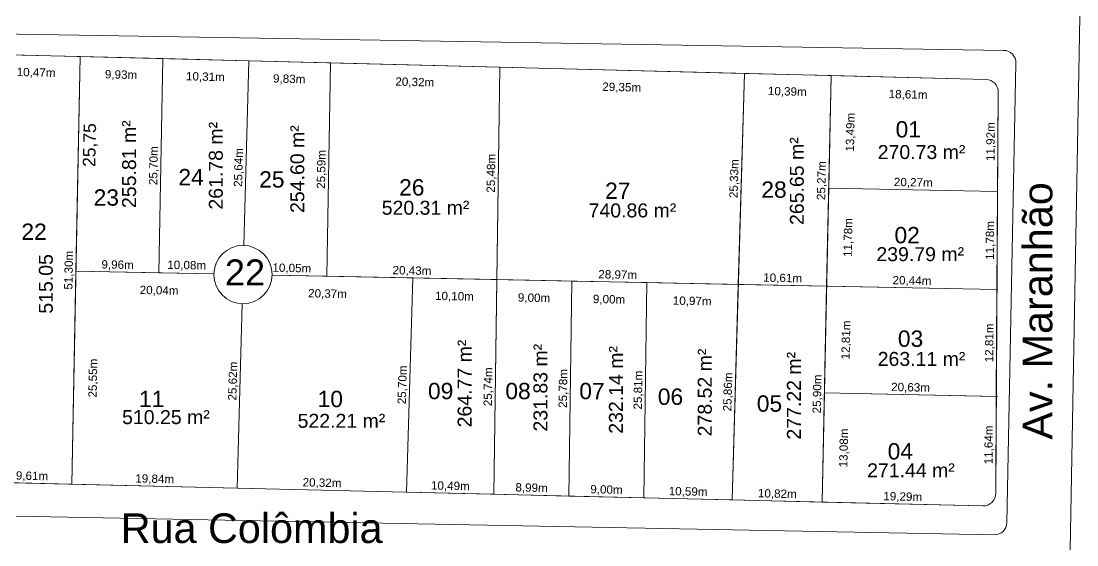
# Model space of a CAD drawing. Header units: metres. Extents: x 3808 to 8215, y 2374 to 6187.
# Drawn here: x 5296.6 to 5423.2, y 5300.8 to 5363.6 of the extents above; entities that cross this region are included whole.
import ezdxf
from ezdxf.enums import TextEntityAlignment as Align

# ---------------------------------------------------------------- set-up
doc = ezdxf.new("R2010")
doc.units = ezdxf.units.M
doc.linetypes.add('CONTINUO', pattern=[0])
for name, color, linetype in [('Areas Lotes', 1, 'Continuous'), ('Calçada', 8, 'Continuous'), ('COTAS', 7, 'Continuous'), ('Lote', 7, 'Continuous'), ('Nome das Ruas', 7, 'Continuous'), ('Nº Lote', 7, 'Continuous'), ('Nº. quadra', 7, 'Continuous'), ('q', 9, 'CONTINUO'), ('quadras', 7, 'Continuous')]:
    doc.layers.add(name, color=color, linetype=linetype)
doc.styles.add('Arial', font='arial.ttf')
doc.dimstyles.new('Copy(2) of ISO-25', dxfattribs={"dimtxt": 1, "dimasz": 2.5, "dimexe": 1.25, "dimexo": 0.625, "dimgap": 0.2, "dimtad": 1, "dimtoh": 1, "dimlfac": 1, "dimzin": 1, "dimtxsty": 'Arial', "dimblk": 'NONE', "dimcen": 0, "dimse1": 1, "dimse2": 1, "dimsd1": 1, "dimsd2": 1, "dimclrt": 256, "dimaunit": 1, "dimadec": 3, "dimazin": 0, "dimtfac": 1, "dimtmove": 0, "dimatfit": 3, "dimldrblk": 'NONE', "dimfxl": 1, "dimtolj": 1, "dimtzin": 0, "dimarcsym": 0})
doc.dimstyles.new('COTA 2', dxfattribs={"dimtxt": 1.9, "dimasz": 2.5, "dimexe": 1.25, "dimexo": 0.625, "dimtad": 1, "dimlfac": 1, "dimzin": 1, "dimtxsty": 'Arial', "dimcen": 2.5, "dimse1": 1, "dimse2": 1, "dimsd1": 1, "dimsd2": 1, "dimclrt": 7, "dimadec": 0, "dimazin": 0, "dimtfac": 1, "dimtmove": 0, "dimatfit": 3, "dimfxl": 1, "dimtolj": 1, "dimtzin": 0, "dimarcsym": 0})

# ---------------------------------------------------------------- blocks, each defined once
blk = doc.blocks.new('*D6110')
at = {"layer": 'Defpoints', "color": 0, "linetype": 'Continuous', "transparency": 16777216}
for p in [(5392.96, 5319.01), (5396.29, 5318.94), (5392.69, 5305.92)]:
    blk.add_point(p, dxfattribs=at)
at = {"layer": 'COTAS', "linetype": 'Continuous', "lineweight": 5, "transparency": 16777216, "insert": (5395.35, 5312.41), "char_height": 1, "attachment_point": 5, "rotation": 88.8155, "style": 'Arial'}
blk.add_mtext('\\A1;13,08m', dxfattribs=at)
blk = doc.blocks.new('_None')
blk = doc.blocks.new('*D6136')
at = {"layer": 'Defpoints', "color": 0, "linetype": 'Continuous', "transparency": 16777216}
for p in [(5392.69, 5305.92), (5392.69, 5305.92), (5411.97, 5305.47)]:
    blk.add_point(p, dxfattribs=at)
at = {"layer": 'COTAS', "linetype": 'Continuous', "lineweight": 5, "transparency": 16777216, "insert": (5402.35, 5306.5), "char_height": 1, "attachment_point": 5, "rotation": 358.6355, "style": 'Arial'}
blk.add_mtext('\\A1;19,29m', dxfattribs=at)
blk = doc.blocks.new('*D6137')
at = {"layer": 'Defpoints', "color": 0, "linetype": 'Continuous', "transparency": 16777216}
for p in [(5381.87, 5306.18), (5381.87, 5306.18), (5392.69, 5305.92)]:
    blk.add_point(p, dxfattribs=at)
at = {"layer": 'COTAS', "linetype": 'Continuous', "lineweight": 5, "transparency": 16777216, "insert": (5387.3, 5306.85), "char_height": 1, "attachment_point": 5, "rotation": 358.6355, "style": 'Arial'}
blk.add_mtext('\\A1;10,82m', dxfattribs=at)
blk = doc.blocks.new('*D6138')
at = {"layer": 'Defpoints', "color": 0, "linetype": 'Continuous', "transparency": 16777216}
for p in [(5371.28, 5306.43), (5371.28, 5306.43), (5381.87, 5306.18)]:
    blk.add_point(p, dxfattribs=at)
at = {"layer": 'COTAS', "linetype": 'Continuous', "lineweight": 5, "transparency": 16777216, "insert": (5376.6, 5307.11), "char_height": 1, "attachment_point": 5, "rotation": 358.6355, "style": 'Arial'}
blk.add_mtext('\\A1;10,59m', dxfattribs=at)
blk = doc.blocks.new('*D6139')
at = {"layer": 'Defpoints', "color": 0, "linetype": 'Continuous', "transparency": 16777216}
for p in [(5362.29, 5306.65), (5362.29, 5306.65), (5371.28, 5306.43)]:
    blk.add_point(p, dxfattribs=at)
at = {"layer": 'COTAS', "linetype": 'Continuous', "lineweight": 5, "transparency": 16777216, "insert": (5366.8, 5307.34), "char_height": 1, "attachment_point": 5, "rotation": 358.6355, "style": 'Arial'}
blk.add_mtext('\\A1;9,00m', dxfattribs=at)
blk = doc.blocks.new('*D6140')
at = {"layer": 'Defpoints', "color": 0, "linetype": 'Continuous', "transparency": 16777216}
for p in [(5353.29, 5306.86), (5353.29, 5306.65), (5362.29, 5306.65)]:
    blk.add_point(p, dxfattribs=at)
at = {"layer": 'COTAS', "linetype": 'Continuous', "lineweight": 5, "transparency": 16777216, "insert": (5357.81, 5307.56), "char_height": 1, "attachment_point": 5, "rotation": 358.6355, "style": 'Arial'}
blk.add_mtext('\\A1;8,99m', dxfattribs=at)
blk = doc.blocks.new('*D6141')
at = {"layer": 'Defpoints', "color": 0, "linetype": 'Continuous', "transparency": 16777216}
for p in [(5342.81, 5307.11), (5342.81, 5307.11), (5353.29, 5306.65)]:
    blk.add_point(p, dxfattribs=at)
at = {"layer": 'COTAS', "linetype": 'Continuous', "lineweight": 5, "transparency": 16777216, "insert": (5348.07, 5307.79), "char_height": 1, "attachment_point": 5, "rotation": 358.6355, "style": 'Arial'}
blk.add_mtext('\\A1;10,49m', dxfattribs=at)
blk = doc.blocks.new('*D6142')
at = {"layer": 'Defpoints', "color": 0, "linetype": 'Continuous', "transparency": 16777216}
for p in [(5322.49, 5307.6), (5322.49, 5307.6), (5342.81, 5307.11)]:
    blk.add_point(p, dxfattribs=at)
at = {"layer": 'COTAS', "linetype": 'Continuous', "lineweight": 5, "transparency": 16777216, "insert": (5332.67, 5308.16), "char_height": 1, "attachment_point": 5, "rotation": 358.6355, "style": 'Arial'}
blk.add_mtext('\\A1;20,32m', dxfattribs=at)
blk = doc.blocks.new('*D6143')
at = {"layer": 'Defpoints', "color": 0, "linetype": 'Continuous', "transparency": 16777216}
for p in [(5302.65, 5308.07), (5302.65, 5308.07), (5322.49, 5307.6)]:
    blk.add_point(p, dxfattribs=at)
at = {"layer": 'COTAS', "linetype": 'Continuous', "lineweight": 5, "transparency": 16777216, "insert": (5312.59, 5308.63), "char_height": 1, "attachment_point": 5, "rotation": 358.6355, "style": 'Arial'}
blk.add_mtext('\\A1;19,84m', dxfattribs=at)
blk = doc.blocks.new('*D6144')
at = {"layer": 'Defpoints', "color": 0, "linetype": 'Continuous', "transparency": 16777216}
for p in [(5293.05, 5308.3), (5293.05, 5308.3), (5302.65, 5308.07)]:
    blk.add_point(p, dxfattribs=at)
at = {"layer": 'COTAS', "linetype": 'Continuous', "lineweight": 5, "transparency": 16777216, "insert": (5297.87, 5308.98), "char_height": 1, "attachment_point": 5, "rotation": 358.6355, "style": 'Arial'}
blk.add_mtext('\\A1;9,61m', dxfattribs=at)
blk = doc.blocks.new('*D6155')
at = {"layer": 'Defpoints', "color": 0, "linetype": 'Continuous', "transparency": 16777216}
for p in [(5303.15, 5333.61), (5313.1, 5333.41), (5313.1, 5333.41)]:
    blk.add_point(p, dxfattribs=at)
at = {"layer": 'COTAS', "linetype": 'Continuous', "lineweight": 5, "transparency": 16777216, "insert": (5308.14, 5334.31), "char_height": 1, "attachment_point": 5, "rotation": 358.858, "style": 'Arial'}
blk.add_mtext('\\A1;9,96m', dxfattribs=at)
blk = doc.blocks.new('*D6156')
at = {"layer": 'Defpoints', "color": 0, "linetype": 'Continuous', "transparency": 16777216}
for p in [(5311.37, 5333.56), (5321.46, 5333.36), (5321.46, 5333.36)]:
    blk.add_point(p, dxfattribs=at)
at = {"layer": 'COTAS', "linetype": 'Continuous', "lineweight": 5, "transparency": 16777216, "insert": (5316.43, 5334.26), "char_height": 1, "attachment_point": 5, "rotation": 358.858, "style": 'Arial'}
blk.add_mtext('\\A1;10,08m', dxfattribs=at)
blk = doc.blocks.new('*D6157')
at = {"layer": 'Defpoints', "color": 0, "linetype": 'Continuous', "transparency": 16777216}
for p in [(5324.01, 5333.21), (5334.06, 5333.01), (5334.06, 5333.01)]:
    blk.add_point(p, dxfattribs=at)
at = {"layer": 'COTAS', "linetype": 'Continuous', "lineweight": 5, "transparency": 16777216, "insert": (5329.05, 5333.91), "char_height": 1, "attachment_point": 5, "rotation": 358.858, "style": 'Arial'}
blk.add_mtext('\\A1;10,05m', dxfattribs=at)
blk = doc.blocks.new('*D6158')
at = {"layer": 'Defpoints', "color": 0, "linetype": 'Continuous', "transparency": 16777216}
for p in [(5333.23, 5333.01), (5353.65, 5332.6), (5353.65, 5332.6)]:
    blk.add_point(p, dxfattribs=at)
at = {"layer": 'COTAS', "linetype": 'Continuous', "lineweight": 5, "transparency": 16777216, "insert": (5343.46, 5333.61), "char_height": 1, "attachment_point": 5, "rotation": 358.858, "style": 'Arial'}
blk.add_mtext('\\A1;20,43m', dxfattribs=at)
blk = doc.blocks.new('*D6159')
at = {"layer": 'Defpoints', "color": 0, "linetype": 'Continuous', "transparency": 16777216}
for p in [(5353.65, 5332.6), (5382.62, 5332.03), (5382.62, 5332.03)]:
    blk.add_point(p, dxfattribs=at)
at = {"layer": 'COTAS', "linetype": 'Continuous', "lineweight": 5, "transparency": 16777216, "insert": (5368.15, 5333.12), "char_height": 1, "attachment_point": 5, "rotation": 358.858, "style": 'Arial'}
blk.add_mtext('\\A1;28,97m', dxfattribs=at)
blk = doc.blocks.new('*D6160')
at = {"layer": 'Defpoints', "color": 0, "linetype": 'Continuous', "transparency": 16777216}
for p in [(5382.62, 5332.03), (5393.22, 5331.82), (5393.22, 5331.82)]:
    blk.add_point(p, dxfattribs=at)
at = {"layer": 'COTAS', "linetype": 'Continuous', "lineweight": 5, "transparency": 16777216, "insert": (5387.94, 5332.72), "char_height": 1, "attachment_point": 5, "rotation": 358.858, "style": 'Arial'}
blk.add_mtext('\\A1;10,61m', dxfattribs=at)
blk = doc.blocks.new('*D6161')
at = {"layer": 'Defpoints', "color": 0, "linetype": 'Continuous', "transparency": 16777216}
for p in [(5393.22, 5331.82), (5413.66, 5331.41), (5413.66, 5331.41)]:
    blk.add_point(p, dxfattribs=at)
at = {"layer": 'COTAS', "linetype": 'Continuous', "lineweight": 5, "transparency": 16777216, "insert": (5403.46, 5332.41), "char_height": 1, "attachment_point": 5, "rotation": 358.858, "style": 'Arial'}
blk.add_mtext('\\A1;20,44m', dxfattribs=at)
blk = doc.blocks.new('*D6166')
at = {"layer": 'Defpoints', "color": 0, "linetype": 'Continuous', "transparency": 16777216}
for p in [(5303.15, 5333.61), (5323.18, 5333.21), (5323.12, 5330.24)]:
    blk.add_point(p, dxfattribs=at)
at = {"layer": 'COTAS', "linetype": 'Continuous', "lineweight": 5, "transparency": 16777216, "insert": (5313.12, 5331.24), "char_height": 1, "attachment_point": 5, "rotation": 358.858, "style": 'Arial'}
blk.add_mtext('\\A1;20,04m', dxfattribs=at)
blk = doc.blocks.new('*D6167')
at = {"layer": 'Defpoints', "color": 0, "linetype": 'Continuous', "transparency": 16777216}
for p in [(5323.18, 5333.21), (5343.55, 5332.81), (5343.49, 5329.83)]:
    blk.add_point(p, dxfattribs=at)
at = {"layer": 'COTAS', "linetype": 'Continuous', "lineweight": 5, "transparency": 16777216, "insert": (5333.33, 5330.84), "char_height": 1, "attachment_point": 5, "rotation": 358.858, "style": 'Arial'}
blk.add_mtext('\\A1;20,37m', dxfattribs=at)
blk = doc.blocks.new('*D6168')
at = {"layer": 'Defpoints', "color": 0, "linetype": 'Continuous', "transparency": 16777216}
for p in [(5343.55, 5332.81), (5353.65, 5332.6), (5353.59, 5329.63)]:
    blk.add_point(p, dxfattribs=at)
at = {"layer": 'COTAS', "linetype": 'Continuous', "lineweight": 5, "transparency": 16777216, "insert": (5348.56, 5330.53), "char_height": 1, "attachment_point": 5, "rotation": 358.858, "style": 'Arial'}
blk.add_mtext('\\A1;10,10m', dxfattribs=at)
blk = doc.blocks.new('*D6169')
at = {"layer": 'Defpoints', "color": 0, "linetype": 'Continuous', "transparency": 16777216}
for p in [(5353.65, 5332.6), (5362.65, 5332.42), (5362.59, 5329.45)]:
    blk.add_point(p, dxfattribs=at)
at = {"layer": 'COTAS', "linetype": 'Continuous', "lineweight": 5, "transparency": 16777216, "insert": (5358.11, 5330.34), "char_height": 1, "attachment_point": 5, "rotation": 358.858, "style": 'Arial'}
blk.add_mtext('\\A1;9,00m', dxfattribs=at)
blk = doc.blocks.new('*D6170')
at = {"layer": 'Defpoints', "color": 0, "linetype": 'Continuous', "transparency": 16777216}
for p in [(5362.65, 5332.42), (5371.65, 5332.25), (5371.59, 5329.27)]:
    blk.add_point(p, dxfattribs=at)
at = {"layer": 'COTAS', "linetype": 'Continuous', "lineweight": 5, "transparency": 16777216, "insert": (5367.11, 5330.16), "char_height": 1, "attachment_point": 5, "rotation": 358.858, "style": 'Arial'}
blk.add_mtext('\\A1;9,00m', dxfattribs=at)
blk = doc.blocks.new('*D6171')
at = {"layer": 'Defpoints', "color": 0, "linetype": 'Continuous', "transparency": 16777216}
for p in [(5371.65, 5332.25), (5382.62, 5332.03), (5382.56, 5329.05)]:
    blk.add_point(p, dxfattribs=at)
at = {"layer": 'COTAS', "linetype": 'Continuous', "lineweight": 5, "transparency": 16777216, "insert": (5377.09, 5329.96), "char_height": 1, "attachment_point": 5, "rotation": 358.858, "style": 'Arial'}
blk.add_mtext('\\A1;10,97m', dxfattribs=at)
blk = doc.blocks.new('*D6172')
at = {"layer": 'Defpoints', "color": 0, "linetype": 'Continuous', "transparency": 16777216}
for p in [(5393.47, 5343.59), (5393.47, 5343.59), (5413.74, 5343.19)]:
    blk.add_point(p, dxfattribs=at)
at = {"layer": 'COTAS', "linetype": 'Continuous', "lineweight": 5, "transparency": 16777216, "insert": (5403.62, 5344.19), "char_height": 1, "attachment_point": 5, "rotation": 358.858, "style": 'Arial'}
blk.add_mtext('\\A1;20,27m', dxfattribs=at)
blk = doc.blocks.new('*D6173')
at = {"layer": 'Defpoints', "color": 0, "linetype": 'Continuous', "transparency": 16777216}
for p in [(5392.96, 5319.01), (5413.58, 5318.59), (5413.58, 5318.59)]:
    blk.add_point(p, dxfattribs=at)
at = {"layer": 'COTAS', "linetype": 'Continuous', "lineweight": 5, "transparency": 16777216, "insert": (5403.29, 5319.6), "char_height": 1, "attachment_point": 5, "rotation": 358.858, "style": 'Arial'}
blk.add_mtext('\\A1;20,63m', dxfattribs=at)
blk = doc.blocks.new('*D6174')
at = {"layer": 'Defpoints', "color": 0, "linetype": 'Continuous', "transparency": 16777216}
for p in [(5393.22, 5331.82), (5393.22, 5331.82), (5392.69, 5305.92)]:
    blk.add_point(p, dxfattribs=at)
at = {"layer": 'COTAS', "linetype": 'Continuous', "lineweight": 5, "transparency": 16777216, "insert": (5392.16, 5318.89), "char_height": 1, "attachment_point": 5, "rotation": 88.8155, "style": 'Arial'}
blk.add_mtext('\\A1;25,90m', dxfattribs=at)
blk = doc.blocks.new('*D6175')
at = {"layer": 'Defpoints', "color": 0, "linetype": 'Continuous', "transparency": 16777216}
for p in [(5393.22, 5331.82), (5396.55, 5331.75), (5392.96, 5319.01)]:
    blk.add_point(p, dxfattribs=at)
at = {"layer": 'COTAS', "linetype": 'Continuous', "lineweight": 5, "transparency": 16777216, "insert": (5395.62, 5325.36), "char_height": 1, "attachment_point": 5, "rotation": 88.8155, "style": 'Arial'}
blk.add_mtext('\\A1;12,81m', dxfattribs=at)
blk = doc.blocks.new('*D6176')
at = {"layer": 'Defpoints', "color": 0, "linetype": 'Continuous', "transparency": 16777216}
for p in [(5393.75, 5357.08), (5397.08, 5357.01), (5393.47, 5343.59)]:
    blk.add_point(p, dxfattribs=at)
at = {"layer": 'COTAS', "linetype": 'Continuous', "lineweight": 5, "transparency": 16777216, "insert": (5396.14, 5350.28), "char_height": 1, "attachment_point": 5, "rotation": 88.8155, "style": 'Arial'}
blk.add_mtext('\\A1;13,49m', dxfattribs=at)
blk = doc.blocks.new('*D6177')
at = {"layer": 'Defpoints', "color": 0, "linetype": 'Continuous', "transparency": 16777216}
for p in [(5393.47, 5343.59), (5396.8, 5343.52), (5393.22, 5331.82)]:
    blk.add_point(p, dxfattribs=at)
at = {"layer": 'COTAS', "linetype": 'Continuous', "lineweight": 5, "transparency": 16777216, "insert": (5395.87, 5337.65), "char_height": 1, "attachment_point": 5, "rotation": 88.8155, "style": 'Arial'}
blk.add_mtext('\\A1;11,78m', dxfattribs=at)
blk = doc.blocks.new('*D6179')
at = {"layer": 'Defpoints', "color": 0, "linetype": 'Continuous', "transparency": 16777216}
for p in [(5413.81, 5355.1), (5413.74, 5343.19), (5413.74, 5343.19)]:
    blk.add_point(p, dxfattribs=at)
at = {"layer": 'COTAS', "linetype": 'Continuous', "lineweight": 5, "transparency": 16777216, "insert": (5412.97, 5349.15), "char_height": 1, "attachment_point": 5, "rotation": 89.639, "style": 'Arial'}
blk.add_mtext('\\A1;11,92m', dxfattribs=at)
blk = doc.blocks.new('*D6180')
at = {"layer": 'Defpoints', "color": 0, "linetype": 'Continuous', "transparency": 16777216}
for p in [(5413.74, 5343.19), (5413.66, 5331.41), (5413.66, 5331.41)]:
    blk.add_point(p, dxfattribs=at)
at = {"layer": 'COTAS', "linetype": 'Continuous', "lineweight": 5, "transparency": 16777216, "insert": (5412.9, 5337.3), "char_height": 1, "attachment_point": 5, "rotation": 89.639, "style": 'Arial'}
blk.add_mtext('\\A1;11,78m', dxfattribs=at)
blk = doc.blocks.new('*D6181')
at = {"layer": 'Defpoints', "color": 0, "linetype": 'Continuous', "transparency": 16777216}
for p in [(5413.66, 5331.41), (5413.58, 5318.59), (5413.58, 5318.59)]:
    blk.add_point(p, dxfattribs=at)
at = {"layer": 'COTAS', "linetype": 'Continuous', "lineweight": 5, "transparency": 16777216, "insert": (5412.82, 5325.01), "char_height": 1, "attachment_point": 5, "rotation": 89.639, "style": 'Arial'}
blk.add_mtext('\\A1;12,81m', dxfattribs=at)
blk = doc.blocks.new('*D6182')
at = {"layer": 'Defpoints', "color": 0, "linetype": 'Continuous', "transparency": 16777216}
for p in [(5413.58, 5318.59), (5413.51, 5306.96), (5413.51, 5306.96)]:
    blk.add_point(p, dxfattribs=at)
at = {"layer": 'COTAS', "linetype": 'Continuous', "lineweight": 5, "transparency": 16777216, "insert": (5412.74, 5312.78), "char_height": 1, "attachment_point": 5, "rotation": 89.639, "style": 'Arial'}
blk.add_mtext('\\A1;11,64m', dxfattribs=at)
blk = doc.blocks.new('*D6183')
at = {"layer": 'Defpoints', "color": 0, "linetype": 'Continuous', "transparency": 16777216}
for p in [(5382.62, 5332.03), (5381.87, 5306.18), (5381.87, 5306.18)]:
    blk.add_point(p, dxfattribs=at)
at = {"layer": 'COTAS', "linetype": 'Continuous', "lineweight": 5, "transparency": 16777216, "insert": (5381.44, 5319.13), "char_height": 1, "attachment_point": 5, "rotation": 88.3368, "style": 'Arial'}
blk.add_mtext('\\A1;25,86m', dxfattribs=at)
blk = doc.blocks.new('*D6184')
at = {"layer": 'Defpoints', "color": 0, "linetype": 'Continuous', "transparency": 16777216}
for p in [(5371.65, 5332.25), (5371.28, 5306.43), (5371.28, 5306.43)]:
    blk.add_point(p, dxfattribs=at)
at = {"layer": 'COTAS', "linetype": 'Continuous', "lineweight": 5, "transparency": 16777216, "insert": (5370.67, 5319.35), "char_height": 1, "attachment_point": 5, "rotation": 89.1884, "style": 'Arial'}
blk.add_mtext('\\A1;25,81m', dxfattribs=at)
blk = doc.blocks.new('*D6185')
at = {"layer": 'Defpoints', "color": 0, "linetype": 'Continuous', "transparency": 16777216}
for p in [(5362.65, 5332.42), (5362.29, 5306.65), (5362.29, 5306.65)]:
    blk.add_point(p, dxfattribs=at)
at = {"layer": 'COTAS', "linetype": 'Continuous', "lineweight": 5, "transparency": 16777216, "insert": (5361.67, 5319.55), "char_height": 1, "attachment_point": 5, "rotation": 89.1884, "style": 'Arial'}
blk.add_mtext('\\A1;25,78m', dxfattribs=at)
blk = doc.blocks.new('*D6186')
at = {"layer": 'Defpoints', "color": 0, "linetype": 'Continuous', "transparency": 16777216}
for p in [(5353.65, 5332.6), (5353.29, 5306.86), (5353.29, 5306.86)]:
    blk.add_point(p, dxfattribs=at)
at = {"layer": 'COTAS', "linetype": 'Continuous', "lineweight": 5, "transparency": 16777216, "insert": (5352.67, 5319.75), "char_height": 1, "attachment_point": 5, "rotation": 89.1884, "style": 'Arial'}
blk.add_mtext('\\A1;25,74m', dxfattribs=at)
blk = doc.blocks.new('*D6187')
at = {"layer": 'Defpoints', "color": 0, "linetype": 'Continuous', "transparency": 16777216}
for p in [(5343.55, 5332.81), (5342.81, 5307.11), (5342.81, 5307.11)]:
    blk.add_point(p, dxfattribs=at)
at = {"layer": 'COTAS', "linetype": 'Continuous', "lineweight": 5, "transparency": 16777216, "insert": (5342.38, 5319.98), "char_height": 1, "attachment_point": 5, "rotation": 88.3368, "style": 'Arial'}
blk.add_mtext('\\A1;25,70m', dxfattribs=at)
blk = doc.blocks.new('*D6188')
at = {"layer": 'Defpoints', "color": 0, "linetype": 'Continuous', "transparency": 16777216}
for p in [(5323.18, 5333.21), (5322.49, 5307.6), (5322.49, 5307.6)]:
    blk.add_point(p, dxfattribs=at)
at = {"layer": 'COTAS', "linetype": 'Continuous', "lineweight": 5, "transparency": 16777216, "insert": (5322.04, 5320.43), "char_height": 1, "attachment_point": 5, "rotation": 88.4525, "style": 'Arial'}
blk.add_mtext('\\A1;25,62m', dxfattribs=at)
blk = doc.blocks.new('*D6189')
at = {"layer": 'Defpoints', "color": 0, "linetype": 'Continuous', "transparency": 16777216}
for p in [(5303.15, 5333.61), (5302.65, 5308.07), (5305.81, 5308.01)]:
    blk.add_point(p, dxfattribs=at)
at = {"layer": 'COTAS', "linetype": 'Continuous', "lineweight": 5, "transparency": 16777216, "insert": (5305.26, 5320.79), "char_height": 1, "attachment_point": 5, "rotation": 88.8953, "style": 'Arial'}
blk.add_mtext('\\A1;25,55m', dxfattribs=at)
blk = doc.blocks.new('*D6190')
at = {"layer": 'Defpoints', "color": 0, "linetype": 'Continuous', "transparency": 16777216}
for p in [(5303.64, 5359.36), (5303.64, 5359.36), (5302.65, 5308.07)]:
    blk.add_point(p, dxfattribs=at)
at = {"layer": 'COTAS', "linetype": 'Continuous', "lineweight": 5, "transparency": 16777216, "insert": (5302.35, 5333.73), "char_height": 1, "attachment_point": 5, "rotation": 88.8953, "style": 'Arial'}
blk.add_mtext('\\A1;51,30m', dxfattribs=at)
blk = doc.blocks.new('*D6208')
at = {"layer": 'Defpoints', "color": 0, "linetype": 'Continuous', "transparency": 16777216}
for p in [(5293.18, 5359.62), (5303.64, 5359.36), (5303.57, 5356.44)]:
    blk.add_point(p, dxfattribs=at)
at = {"layer": 'COTAS', "linetype": 'Continuous', "lineweight": 5, "transparency": 16777216, "insert": (5298.36, 5357.37), "char_height": 1, "attachment_point": 5, "rotation": 358.5537, "style": 'Arial'}
blk.add_mtext('\\A1;10,47m', dxfattribs=at)
blk = doc.blocks.new('*D6209')
at = {"layer": 'Defpoints', "color": 0, "linetype": 'Continuous', "transparency": 16777216}
for p in [(5303.64, 5359.36), (5313.57, 5359.11), (5313.5, 5356.19)]:
    blk.add_point(p, dxfattribs=at)
at = {"layer": 'COTAS', "linetype": 'Continuous', "lineweight": 5, "transparency": 16777216, "insert": (5308.55, 5357.11), "char_height": 1, "attachment_point": 5, "rotation": 358.5537, "style": 'Arial'}
blk.add_mtext('\\A1;9,93m', dxfattribs=at)
blk = doc.blocks.new('*D21')
at = {"layer": 'Defpoints', "color": 0, "linetype": 'Continuous', "transparency": 16777216}
for p in [(5313.57, 5359.11), (5323.88, 5358.85), (5323.8, 5355.93)]:
    blk.add_point(p, dxfattribs=at)
at = {"layer": 'COTAS', "linetype": 'Continuous', "lineweight": 5, "transparency": 16777216, "insert": (5318.67, 5356.86), "char_height": 1, "attachment_point": 5, "rotation": 358.5537, "style": 'Arial'}
blk.add_mtext('\\A1;10,31m', dxfattribs=at)
blk = doc.blocks.new('*D22')
at = {"layer": 'Defpoints', "color": 0, "linetype": 'Continuous', "transparency": 16777216}
for p in [(5323.88, 5358.85), (5333.7, 5358.6), (5333.63, 5355.68)]:
    blk.add_point(p, dxfattribs=at)
at = {"layer": 'COTAS', "linetype": 'Continuous', "lineweight": 5, "transparency": 16777216, "insert": (5328.73, 5356.6), "char_height": 1, "attachment_point": 5, "rotation": 358.5537, "style": 'Arial'}
blk.add_mtext('\\A1;9,83m', dxfattribs=at)
blk = doc.blocks.new('*D23')
at = {"layer": 'Defpoints', "color": 0, "linetype": 'Continuous', "transparency": 16777216}
for p in [(5333.7, 5358.6), (5354.02, 5358.09), (5353.94, 5355.17)]:
    blk.add_point(p, dxfattribs=at)
at = {"layer": 'COTAS', "linetype": 'Continuous', "lineweight": 5, "transparency": 16777216, "insert": (5343.8, 5356.22), "char_height": 1, "attachment_point": 5, "rotation": 358.5537, "style": 'Arial'}
blk.add_mtext('\\A1;20,32m', dxfattribs=at)
blk = doc.blocks.new('*D24')
at = {"layer": 'Defpoints', "color": 0, "linetype": 'Continuous', "transparency": 16777216}
for p in [(5354.02, 5358.09), (5383.36, 5357.35), (5383.28, 5354.42)]:
    blk.add_point(p, dxfattribs=at)
at = {"layer": 'COTAS', "linetype": 'Continuous', "lineweight": 5, "transparency": 16777216, "insert": (5368.63, 5355.6), "char_height": 1, "attachment_point": 5, "rotation": 358.5537, "style": 'Arial'}
blk.add_mtext('\\A1;29,35m', dxfattribs=at)
blk = doc.blocks.new('*D25')
at = {"layer": 'Defpoints', "color": 0, "linetype": 'Continuous', "transparency": 16777216}
for p in [(5383.36, 5357.35), (5393.75, 5357.08), (5393.67, 5354.16)]:
    blk.add_point(p, dxfattribs=at)
at = {"layer": 'COTAS', "linetype": 'Continuous', "lineweight": 5, "transparency": 16777216, "insert": (5388.5, 5355.09), "char_height": 1, "attachment_point": 5, "rotation": 358.5537, "style": 'Arial'}
blk.add_mtext('\\A1;10,39m', dxfattribs=at)
blk = doc.blocks.new('*D26')
at = {"layer": 'Defpoints', "color": 0, "linetype": 'Continuous', "transparency": 16777216}
for p in [(5393.75, 5357.08), (5412.35, 5356.61), (5412.28, 5353.69)]:
    blk.add_point(p, dxfattribs=at)
at = {"layer": 'COTAS', "linetype": 'Continuous', "lineweight": 5, "transparency": 16777216, "insert": (5402.99, 5354.73), "char_height": 1, "attachment_point": 5, "rotation": 358.5537, "style": 'Arial'}
blk.add_mtext('\\A1;18,61m', dxfattribs=at)
blk = doc.blocks.new('*D27')
at = {"layer": 'Defpoints', "color": 0, "linetype": 'Continuous', "transparency": 16777216}
for p in [(5313.57, 5359.11), (5313.57, 5359.11), (5313.1, 5333.41)]:
    blk.add_point(p, dxfattribs=at)
at = {"layer": 'COTAS', "linetype": 'Continuous', "lineweight": 5, "transparency": 16777216, "insert": (5312.53, 5346.27), "char_height": 1, "attachment_point": 5, "rotation": 88.9555, "style": 'Arial'}
blk.add_mtext('\\A1;25,70m', dxfattribs=at)
blk = doc.blocks.new('*D28')
at = {"layer": 'Defpoints', "color": 0, "linetype": 'Continuous', "transparency": 16777216}
for p in [(5323.88, 5358.85), (5323.88, 5358.85), (5323.18, 5333.21)]:
    blk.add_point(p, dxfattribs=at)
at = {"layer": 'COTAS', "linetype": 'Continuous', "lineweight": 5, "transparency": 16777216, "insert": (5322.73, 5346.05), "char_height": 1, "attachment_point": 5, "rotation": 88.4525, "style": 'Arial'}
blk.add_mtext('\\A1;25,64m', dxfattribs=at)
blk = doc.blocks.new('*D29')
at = {"layer": 'Defpoints', "color": 0, "linetype": 'Continuous', "transparency": 16777216}
for p in [(5333.7, 5358.6), (5333.7, 5358.6), (5333.23, 5333.01)]:
    blk.add_point(p, dxfattribs=at)
at = {"layer": 'COTAS', "linetype": 'Continuous', "lineweight": 5, "transparency": 16777216, "insert": (5332.66, 5345.82), "char_height": 1, "attachment_point": 5, "rotation": 88.9555, "style": 'Arial'}
blk.add_mtext('\\A1;25,59m', dxfattribs=at)
blk = doc.blocks.new('*D30')
at = {"layer": 'Defpoints', "color": 0, "linetype": 'Continuous', "transparency": 16777216}
for p in [(5354.02, 5358.09), (5354.02, 5358.09), (5353.65, 5332.6)]:
    blk.add_point(p, dxfattribs=at)
at = {"layer": 'COTAS', "linetype": 'Continuous', "lineweight": 5, "transparency": 16777216, "insert": (5353.03, 5345.36), "char_height": 1, "attachment_point": 5, "rotation": 89.1884, "style": 'Arial'}
blk.add_mtext('\\A1;25,48m', dxfattribs=at)
blk = doc.blocks.new('*D31')
at = {"layer": 'Defpoints', "color": 0, "linetype": 'Continuous', "transparency": 16777216}
for p in [(5383.36, 5357.35), (5383.36, 5357.35), (5382.62, 5332.03)]:
    blk.add_point(p, dxfattribs=at)
at = {"layer": 'COTAS', "linetype": 'Continuous', "lineweight": 5, "transparency": 16777216, "insert": (5382.19, 5344.71), "char_height": 1, "attachment_point": 5, "rotation": 88.3368, "style": 'Arial'}
blk.add_mtext('\\A1;25,33m', dxfattribs=at)
blk = doc.blocks.new('*D32')
at = {"layer": 'Defpoints', "color": 0, "linetype": 'Continuous', "transparency": 16777216}
for p in [(5393.75, 5357.08), (5393.22, 5331.82), (5393.22, 5331.82)]:
    blk.add_point(p, dxfattribs=at)
at = {"layer": 'COTAS', "linetype": 'Continuous', "lineweight": 5, "transparency": 16777216, "insert": (5392.68, 5344.47), "char_height": 1, "attachment_point": 5, "rotation": 88.8155, "style": 'Arial'}
blk.add_mtext('\\A1;25,27m', dxfattribs=at)
blk = doc.blocks.new('*D7839')
at = {"layer": 'Defpoints', "color": 0, "linetype": 'Continuous', "transparency": 16777216}
for p in [(5303.64, 5359.36), (5303.13, 5333.61), (5306.12, 5333.55)]:
    blk.add_point(p, dxfattribs=at)
at = {"layer": 'Calçada', "color": 7, "linetype": 'Continuous', "lineweight": 5, "transparency": 16777216, "insert": (5304.9, 5348.74), "char_height": 1.5, "attachment_point": 5, "rotation": 88.858, "style": 'Arial'}
blk.add_mtext('\\A1;25,75', dxfattribs=at)

msp = doc.modelspace()

# ---------------------------------------------------------------- linework, layer by layer
at = {"layer": 'Calçada', "linetype": 'Continuous', "lineweight": 5}
for p, q in [((5414.46, 5360.101), (5230.825, 5363.121)), ((5415.935, 5358.571), (5414.851, 5303.46)), ((5413.322, 5301.99), (5229.705, 5305.517))]:
    msp.add_line(p, q, dxfattribs=at)
for centre, start, end in [((5414.435, 5358.601), 358.87333, 89.05774), ((5413.351, 5303.49), 268.89945, 358.87333)]:
    msp.add_arc(centre, 1.5, start, end, dxfattribs=at)
at = {"layer": 'Lote', "lineweight": 5}
for p, q in [((5302.653, 5308.069), (5303.642, 5359.358)), ((5313.101, 5333.413), (5313.57, 5359.107)), ((5323.876, 5358.847), (5323.278, 5336.706)), ((5333.232, 5333.011), (5333.699, 5358.599)), ((5354.015, 5358.086), (5353.29, 5306.863)), ((5381.87, 5306.182), (5383.356, 5357.345)), ((5393.746, 5357.083), (5392.689, 5305.925)), ((5413.731, 5343.188), (5393.467, 5343.591)), ((5319.689, 5333.281), (5303.146, 5333.611)), ((5413.662, 5331.408), (5326.679, 5333.142)), ((5342.808, 5307.113), (5343.554, 5332.806)), ((5362.652, 5332.425), (5362.286, 5306.649)), ((5371.649, 5332.246), (5371.283, 5306.435)), ((5323.089, 5329.717), (5322.492, 5307.597)), ((5413.763, 5318.591), (5392.959, 5319.005))]:
    msp.add_line(p, q, dxfattribs=at)
at = {"layer": 'Lote', "linetype": 'Continuous', "lineweight": 5, "flags": 128}
for points in [[(5303.642, 5359.358), (5293.176, 5359.622), (5293.047, 5308.298), (5302.653, 5308.069)], [(5313.57, 5359.107), (5303.642, 5359.358), (5303.146, 5333.611), (5313.101, 5333.413)], [(5353.654, 5332.604), (5354.015, 5358.086), (5333.699, 5358.599), (5333.232, 5333.011)], [(5382.62, 5332.027), (5383.356, 5357.345), (5354.015, 5358.086), (5353.654, 5332.604)], [(5382.62, 5332.027), (5393.224, 5331.815), (5393.746, 5357.083), (5383.356, 5357.345)], [(5413.662, 5331.408), (5413.737, 5343.187), (5393.467, 5343.591), (5393.224, 5331.815)], [(5353.654, 5332.604), (5343.554, 5332.806), (5342.808, 5307.113), (5353.29, 5306.863)], [(5353.29, 5306.863), (5362.286, 5306.649), (5362.652, 5332.425), (5353.654, 5332.604)], [(5371.649, 5332.246), (5362.652, 5332.425), (5362.286, 5306.649), (5371.283, 5306.435)], [(5371.283, 5306.435), (5381.87, 5306.182), (5382.62, 5332.027), (5371.649, 5332.246)], [(5381.87, 5306.182), (5392.689, 5305.925), (5393.224, 5331.815), (5382.62, 5332.027)], [(5393.224, 5331.815), (5392.959, 5319.005), (5413.582, 5318.594), (5413.662, 5331.408)]]:
    msp.add_lwpolyline(points, close=True, dxfattribs=at)
for points in [[(5323.278, 5336.706), (5323.876, 5358.847), (5313.57, 5359.107), (5313.101, 5333.413), (5319.689, 5333.281)], [(5326.679, 5333.142), (5333.232, 5333.011), (5333.699, 5358.599), (5323.876, 5358.847), (5323.278, 5336.706)], [(5319.689, 5333.281), (5303.146, 5333.611), (5302.653, 5308.069), (5322.492, 5307.597), (5323.089, 5329.717)], [(5323.089, 5329.717), (5322.492, 5307.597), (5342.808, 5307.113), (5343.554, 5332.806), (5326.679, 5333.142)]]:
    msp.add_lwpolyline(points, dxfattribs=at)
for points in [[(5393.746, 5357.083), (5393.467, 5343.591), (5413.737, 5343.187), (5413.812, 5355.104, 0.4086767), (5412.35, 5356.613)], [(5392.959, 5319.005), (5392.689, 5305.925), (5411.973, 5305.465, 0.4193527), (5413.508, 5306.955), (5413.582, 5318.594)]]:
    msp.add_lwpolyline(points, format="xyb", close=True, dxfattribs=at)
at = {"layer": 'Nº. quadra', "lineweight": 5}
msp.add_circle((5323.184, 5333.212), 3.496, dxfattribs=at)
at = {"layer": 'q', "lineweight": 5}
msp.add_line((5428.372, 5629.504), (5405.671, 4365.473), dxfattribs=at)
at = {"layer": 'quadras', "lineweight": 5}
for p, q in [((5233.792, 5361.121), (5412.35, 5356.613)), ((5413.812, 5355.104), (5413.508, 5306.955)), ((5411.973, 5305.465), (5232.682, 5309.736))]:
    msp.add_line(p, q, dxfattribs=at)
for centre, start, end in [((5412.312, 5355.114), 359.63896, 88.55373), ((5412.008, 5306.965), 268.63547, 359.63896)]:
    msp.add_arc(centre, 1.5, start, end, dxfattribs=at)

# ---------------------------------------------------------------- texts
at = {"layer": 'Areas Lotes', "lineweight": 5, "style": 'Arial'}
for s, p in [('255.81 m²', (5310.351, 5341.192)), ('261.78 m²', (5320.762, 5340.999)), ('254.60 m²', (5330.542, 5340.599)), ('265.65 m²', (5390.481, 5339.155)), ('515.05', (5300.363, 5328.516)), ('264.77 m²', (5350.612, 5314.88)), ('231.83 m²', (5359.712, 5314.383)), ('232.14 m²', (5368.77, 5314.117)), ('278.52 m²', (5379.432, 5313.806)), ('277.22 m²', (5390.125, 5313.414))]:
    msp.add_text(s, height=1.6726, rotation=90, dxfattribs=at).set_placement(p)
at = {"layer": 'Areas Lotes', "linetype": 'Continuous', "lineweight": 5, "style": 'Arial'}
for s, p in [('270.73 m²', (5399.349, 5347.068)), ('520.31 m²', (5339.832, 5340.388)), ('740.86 m²', (5364.657, 5340.07)), ('239.79 m²', (5399.19, 5334.821)), ('263.11 m²', (5399.349, 5322.256)), ('510.25 m²', (5308.68, 5315.276)), ('522.21 m²', (5329.739, 5314.833)), ('271.44 m²', (5398.076, 5308.895))]:
    msp.add_text(s, height=1.6726, dxfattribs=at).set_placement(p)
at = {"layer": 'Nome das Ruas', "lineweight": 5, "style": 'Arial'}
msp.add_text('Av. Maranhão', height=3.55, rotation=90, dxfattribs=at).set_placement((5420.305, 5313.414, 165.916))
msp.add_text('Rua Colômbia', height=3.55, dxfattribs=at).set_placement((5308.515, 5301.015, 165.916))
at = {"layer": 'Nº Lote', "linetype": 'Continuous', "lineweight": 5, "style": 'Arial'}
for s, p in [('01', (5403.018, 5349.65)), ('24', (5316.956, 5343.918)), ('25', (5326.649, 5343.645)), ('26', (5343.443, 5342.69)), ('27', (5368.155, 5342.281)), ('28', (5386.903, 5342.417)), ('23', (5306.785, 5341.472)), ('22', (5298.114, 5337.368)), ('02', (5402.882, 5336.959)), ('03', (5403.291, 5324.541)), ('09', (5346.903, 5318.263)), ('08', (5356.187, 5318.263)), ('07', (5365.062, 5318.263)), ('11', (5312.224, 5317.308)), ('10', (5333.66, 5317.308)), ('06', (5374.483, 5317.581)), ('05', (5386.361, 5316.762)), ('04', (5402.062, 5311.031))]:
    msp.add_text(s, height=1.96, dxfattribs=at).set_placement(p, align=Align.CENTER)
at = {"layer": 'Nº. quadra', "lineweight": 5, "style": 'Arial'}
msp.add_text('22', height=3.1039, dxfattribs=at).set_placement((5321.019, 5331.918))

# ---------------------------------------------------------------- dimensions: what is measured, and where the dimension line sits
at = {"layer": 'Calçada', "linetype": 'Continuous', "lineweight": 5}
dim = msp.add_linear_dim(base=(5306.121, 5333.552), p1=(5303.642, 5359.358), p2=(5303.129, 5333.611), angle=268.85798, dimstyle='COTA 2', override={"dimtxt": 1.5}, dxfattribs=at)
dim.commit()
dim.dimension.update_dxf_attribs({"geometry": '*D7839', "text_midpoint": (5306.424, 5348.708), "dimtype": 161})
at = {"layer": 'COTAS', "linetype": 'Continuous', "lineweight": 5}
for base, p1, p2, angle, picture, middle in [((5303.568, 5356.437), (5293.176, 5359.622), (5303.642, 5359.358), 178.55373, '*D6208', (5298.355, 5357.37)), ((5313.496, 5356.187), (5303.642, 5359.358), (5313.57, 5359.107), 178.55373, '*D6209', (5308.552, 5357.113)), ((5323.803, 5355.926), (5313.57, 5359.107), (5323.876, 5358.847), 178.55373, '*D21', (5318.669, 5356.857)), ((5333.625, 5355.678), (5323.876, 5358.847), (5333.699, 5358.599), 178.55373, '*D22', (5328.734, 5356.603)), ((5353.941, 5355.165), (5333.699, 5358.599), (5354.015, 5358.086), 178.55373, '*D23', (5343.803, 5356.223)), ((5383.282, 5354.425), (5354.015, 5358.086), (5383.356, 5357.345), 178.55373, '*D24', (5368.632, 5355.596)), ((5393.673, 5354.162), (5383.356, 5357.345), (5393.746, 5357.083), 178.55373, '*D25', (5388.497, 5355.094)), ((5397.076, 5357.014), (5393.467, 5343.591), (5393.746, 5357.083), 268.81546, '*D6176', (5396.136, 5350.285)), ((5412.276, 5353.693), (5393.746, 5357.083), (5412.35, 5356.613), 178.55373, '*D26', (5402.995, 5354.728)), ((5396.797, 5343.523), (5393.224, 5331.815), (5393.467, 5343.591), 268.81546, '*D6177', (5395.874, 5337.651)), ((5413.662, 5331.408), (5413.737, 5343.187), (5413.662, 5331.408), 89.63896, '*D6180', (5412.899, 5337.303)), ((5321.455, 5333.362), (5311.373, 5333.563), (5321.455, 5333.362), 178.85798, '*D6156', (5316.43, 5334.263)), ((5334.059, 5333.011), (5324.01, 5333.212), (5334.059, 5333.011), 178.85798, '*D6157', (5329.051, 5333.912)), ((5353.654, 5332.604), (5333.232, 5333.011), (5353.654, 5332.604), 178.85798, '*D6158', (5343.459, 5333.609)), ((5382.62, 5332.027), (5353.654, 5332.604), (5382.62, 5332.027), 178.85798, '*D6159', (5368.153, 5333.116)), ((5343.495, 5329.831), (5323.184, 5333.212), (5343.554, 5332.806), 178.85798, '*D6167', (5333.326, 5330.835)), ((5353.595, 5329.63), (5343.554, 5332.806), (5353.654, 5332.604), 178.85798, '*D6168', (5348.561, 5330.532)), ((5362.592, 5329.451), (5353.654, 5332.604), (5362.652, 5332.425), 178.85798, '*D6169', (5358.11, 5330.341)), ((5371.59, 5329.271), (5362.652, 5332.425), (5371.649, 5332.246), 178.85798, '*D6170', (5367.107, 5330.162)), ((5393.224, 5331.815), (5382.62, 5332.027), (5393.224, 5331.815), 178.85798, '*D6160', (5387.938, 5332.722)), ((5413.662, 5331.408), (5393.224, 5331.815), (5413.662, 5331.408), 178.85798, '*D6161', (5403.459, 5332.413)), ((5382.561, 5329.053), (5371.649, 5332.246), (5382.62, 5332.027), 178.85798, '*D6171', (5377.091, 5329.963)), ((5396.553, 5331.747), (5392.959, 5319.005), (5393.224, 5331.815), 268.81546, '*D6175', (5395.62, 5325.358)), ((5413.582, 5318.594), (5413.662, 5331.408), (5413.582, 5318.594), 89.63896, '*D6181', (5412.821, 5325.006)), ((5413.508, 5306.955), (5413.582, 5318.594), (5413.508, 5306.955), 89.63896, '*D6182', (5412.744, 5312.78)), ((5293.047, 5308.298), (5302.653, 5308.069), (5293.047, 5308.298), 358.63547, '*D6144', (5297.869, 5308.984)), ((5302.653, 5308.069), (5322.492, 5307.597), (5302.653, 5308.069), 358.63547, '*D6143', (5312.591, 5308.634)), ((5322.492, 5307.597), (5342.808, 5307.113), (5322.492, 5307.597), 358.63547, '*D6142', (5332.669, 5308.156)), ((5342.808, 5307.113), (5353.29, 5306.649), (5342.808, 5307.113), 358.63547, '*D6141', (5348.07, 5307.789)), ((5353.295, 5306.863), (5362.286, 5306.649), (5353.29, 5306.649), 358.63547, '*D6140', (5357.81, 5307.557)), ((5362.286, 5306.649), (5371.283, 5306.435), (5362.286, 5306.649), 358.63547, '*D6139', (5366.804, 5307.342)), ((5371.283, 5306.435), (5381.87, 5306.182), (5371.283, 5306.435), 358.63547, '*D6138', (5376.596, 5307.109)), ((5381.87, 5306.182), (5392.689, 5305.925), (5381.87, 5306.182), 358.63547, '*D6137', (5387.298, 5306.854))]:
    dim = msp.add_linear_dim(base=base, p1=p1, p2=p2, angle=angle, dimstyle='Copy(2) of ISO-25', override={"dimpost": 'm', "dimtmove": 1}, dxfattribs=at)
    dim.commit()
    dim.dimension.update_dxf_attribs({"geometry": picture, "text_midpoint": middle})
for p1, p2, distance, picture, middle in [((5302.653, 5308.069), (5303.642, 5359.358), 0, '*D6190', (5302.347, 5333.729)), ((5313.101, 5333.413), (5313.57, 5359.107), 0, '*D27', (5312.535, 5346.275)), ((5323.184, 5333.212), (5323.876, 5358.847), 0, '*D28', (5322.729, 5346.051)), ((5333.232, 5333.011), (5333.699, 5358.599), 0, '*D29', (5332.665, 5345.82)), ((5353.654, 5332.604), (5354.015, 5358.086), 0, '*D30', (5353.034, 5345.357)), ((5382.62, 5332.027), (5383.356, 5357.345), 0, '*D31', (5382.187, 5344.709)), ((5393.746, 5357.083), (5393.224, 5331.815), 0, '*D32', (5392.684, 5344.466)), ((5413.812, 5355.104), (5413.737, 5343.187), 0, '*D6179', (5412.973, 5349.151)), ((5413.737, 5343.187), (5393.467, 5343.591), 0, '*D6172', (5403.618, 5344.19)), ((5303.146, 5333.611), (5313.101, 5333.413), 0, '*D6155', (5308.139, 5334.313)), ((5303.146, 5333.611), (5302.653, 5308.069), 3.158, '*D6189', (5305.256, 5320.795)), ((5303.146, 5333.611), (5323.184, 5333.212), -2.975, '*D6166', (5313.121, 5331.238)), ((5323.184, 5333.212), (5322.492, 5307.597), 0, '*D6188', (5322.037, 5320.426)), ((5343.554, 5332.806), (5342.808, 5307.113), 0, '*D6187', (5342.38, 5319.982)), ((5353.654, 5332.604), (5353.29, 5306.863), 0, '*D6186', (5352.671, 5319.745)), ((5362.652, 5332.425), (5362.286, 5306.649), 0, '*D6185', (5361.668, 5319.548)), ((5371.649, 5332.246), (5371.283, 5306.435), 0, '*D6184', (5370.665, 5319.351)), ((5382.62, 5332.027), (5381.87, 5306.182), 0, '*D6183', (5381.445, 5319.128)), ((5392.689, 5305.925), (5393.224, 5331.815), 0, '*D6174', (5392.155, 5318.887)), ((5392.959, 5319.005), (5413.582, 5318.594), 0, '*D6173', (5403.286, 5319.6)), ((5392.689, 5305.925), (5392.959, 5319.005), -3.33, '*D6110', (5395.352, 5312.413)), ((5411.973, 5305.465), (5392.689, 5305.925), 0, '*D6136', (5402.35, 5306.496))]:
    dim = msp.add_aligned_dim(p1=p1, p2=p2, distance=distance, dimstyle='Copy(2) of ISO-25', override={"dimpost": 'm'}, dxfattribs=at)
    dim.commit()
    dim.dimension.update_dxf_attribs({"geometry": picture, "text_midpoint": middle})

doc.saveas('drawing.dxf')
